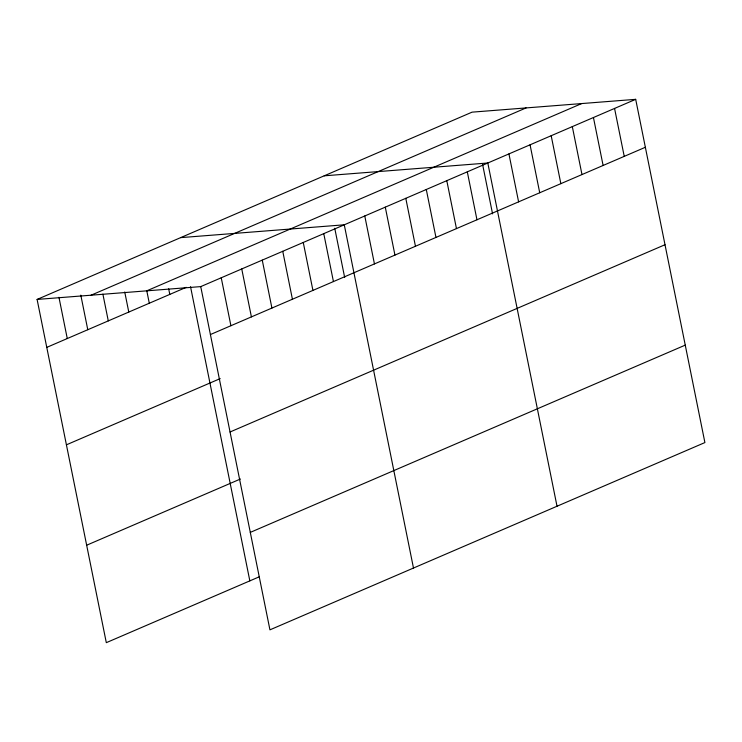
<?xml version="1.0" encoding="UTF-8"?>
<svg xmlns="http://www.w3.org/2000/svg" width="742" height="742" viewBox="0 0 742 742"><rect width="100%" height="100%" fill="white"/><g stroke="black" fill="none" stroke-linecap="round" stroke-linejoin="round"><path stroke-width="1.11" d="M259.069 576.896L106.31 642.665L37.1 299.434L472.06 112.153L635.69 99.335L704.9 442.566L269.94 629.847L200.739 286.607L635.69 99.335M91.099 295.195L526.059 107.924M146.74 290.836L581.691 103.565M46.765 347.377L186.205 287.339M210.403 334.549L645.354 147.278M66.418 444.82L220.207 378.606M230.048 431.992L665.008 244.721M86.656 545.222L240.445 479.007M250.295 532.394L685.256 345.123M324.171 175.826L487.809 163.008L557.019 506.239M180.64 237.635L344.269 224.807L413.48 568.038M37.1 299.434L200.739 286.607M614.562 108.434L624.235 156.367M593.442 117.524L603.107 165.466M572.314 126.622L581.978 174.565M551.185 135.721L560.85 183.664M530.057 144.82L539.722 192.753M508.929 153.909L518.602 201.852M482.625 164.576L492.567 213.863M467.302 171.838L476.967 219.78M446.795 180.668L456.46 228.61M426.288 189.498L435.962 237.431M405.791 198.318L415.455 246.261M385.284 207.148L394.948 255.09M364.776 215.978L374.441 263.92M334.744 228.248L344.678 277.536M323.762 233.637L333.436 281.58M303.265 242.467L312.929 290.41M282.758 251.297L292.422 299.239M262.251 260.127L271.915 308.06M241.744 268.947L251.408 316.89M221.237 277.777L230.91 325.719M190.527 286.69L249.841 580.865M168.675 288.823L169.797 294.398M146.823 290.966L149.29 303.228M124.739 291.986L128.783 312.057M102.888 294.129L108.286 320.887M80.804 295.149L87.779 329.717M58.952 297.292L67.272 338.547"/></g></svg>
